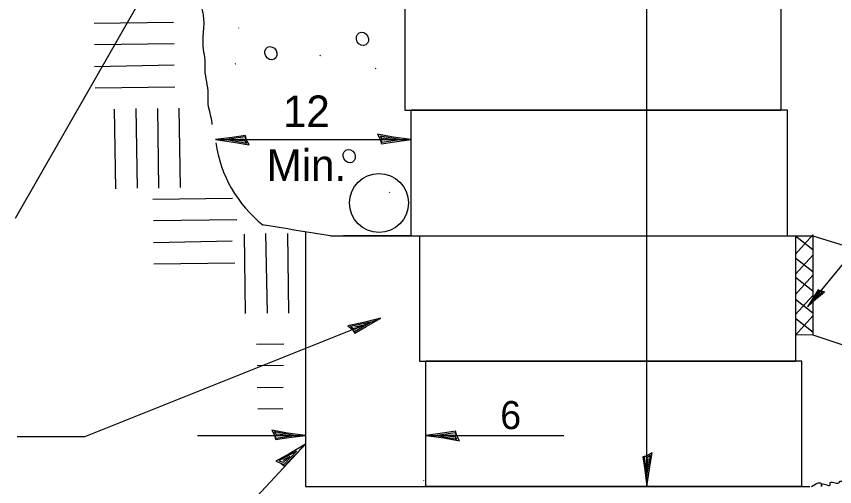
# Model space of a CAD drawing. Extents: x 0 to 2.83, y 0 to 1.83.
# Drawn here: x 1.2092 to 1.5125, y 0.3155 to 0.4899 of the extents above; entities that cross this region are included whole.
import ezdxf

# ---------------------------------------------------------------- set-up
doc = ezdxf.new("R2010")
doc.units = 0
for name, color, linetype in [('RD_Pr_Roadway_Dimensions', 7, 'Continuous'), ('RD_Pr_Roadway_Notes', 7, 'Continuous'), ('SH_General_Details', 7, 'Continuous')]:
    doc.layers.add(name, color=color, linetype=linetype)

msp = doc.modelspace()

# ---------------------------------------------------------------- linework, layer by layer
at = {"layer": 'RD_Pr_Roadway_Dimensions'}
for p, q in [((1.442890018926619, 0.3155067977306749), (1.442890018926619, 0.6877484644052888)), ((1.2829500189088865, 0.44420679773887056), (1.3555583522581145, 0.44420679773887056)), ((1.276250018901436, 0.33448179773440023), (1.3163550189205095, 0.33448179773440023)), ((1.3609050189123137, 0.33448179773440023), (1.4121459121965452, 0.33448179773440023))]:
    msp.add_line(p, q, dxfattribs=at)
for points in [[(1.3440800189041182, 0.44437346440528885), (1.3444650189348146, 0.4426617977415528), (1.3493183522485777, 0.44339846440156355), (1.3555583522581145, 0.44420679773887056), (1.3488950189218505, 0.44512179774021166), (1.3430583522581145, 0.44614679773648636), (1.3440800189041182, 0.44437346440528885), (1.3445933522649691, 0.44324179774498), (1.3513650189109727, 0.4442167977293338), (1.3439633522697374, 0.44551679774125474), (1.34505501892796, 0.44405846440767305), (1.3481650189027772, 0.4442567977306749), (1.3451733522676512, 0.44470846440394773)], [(1.3048766856060012, 0.3346484644015636), (1.3052616855964645, 0.3329367977378275), (1.3101150189109727, 0.3336734643970932), (1.3163550189205095, 0.33448179773440023), (1.3096916855835006, 0.3353967977364864), (1.3038550189205096, 0.336421797732016), (1.3048766856060012, 0.3346484644015636), (1.305390018926619, 0.33351679774125476), (1.3121616855726228, 0.33449179774498006), (1.3047600189313873, 0.3357917977367844), (1.305851685590355, 0.3343334644039478), (1.3089616856046602, 0.33453179774632114), (1.3059700189300463, 0.3349834643994774)], [(1.4430566855930373, 0.3269834643994774), (1.4413450189300463, 0.3265984644090142), (1.4420816855691954, 0.32174679774021164), (1.442890018926619, 0.3155067977306749), (1.44380501892796, 0.3221684644018616), (1.444830018904118, 0.3280067977306749), (1.4430566855930373, 0.3269834643994774), (1.4419250189327284, 0.326471797743937), (1.4429000189170822, 0.31969846441348454), (1.4442000189088866, 0.3271017977391686), (1.44274168557605, 0.32600846439575215), (1.4429400189184234, 0.3228984644015636), (1.4433916855916962, 0.32589179774125476)]]:
    msp.add_lwpolyline(points, dxfattribs=at)
at = {"layer": 'RD_Pr_Roadway_Notes'}
for p, q in [((1.2088083522581146, 0.4150401310717072), (1.2835050189361557, 0.5455451310669388)), ((1.5339416855835004, 0.42063179773067494), (1.5024666855998918, 0.3821651310717072)), ((1.2343416855998919, 0.33392846441244145), (1.3443250189088867, 0.3780034644005205)), ((1.2343416855998919, 0.33392846441244145), (1.2095116855964645, 0.33392846441244145)), ((1.2547350189157411, 0.26539179774125476), (1.3163550189205095, 0.3312034644087161))]:
    msp.add_line(p, q, dxfattribs=at)
for points in [[(1.5073966855869279, 0.38802013107140915), (1.5063500189252779, 0.3885401310717072), (1.504688352253346, 0.3857284644042458), (1.5024666855998918, 0.3821651310717072), (1.505750018901436, 0.3852151310642566), (1.50874168557605, 0.38779846439709326), (1.5073966855869279, 0.38802013107140915), (1.5065966855951234, 0.3882284644042458), (1.5042416855760499, 0.38432846440871615), (1.5080333522424683, 0.3875984644090142), (1.5068216855787322, 0.3876484644015636), (1.5056133522458954, 0.38595679773887054), (1.5071083522506639, 0.38730679774259585)], [(1.3336083522506639, 0.3738901310761775), (1.3346033522554324, 0.3724434643981363), (1.3388333522342726, 0.37493346440767306), (1.3443250189088867, 0.3780034644005205), (1.3378000189327284, 0.3763751310703661), (1.332000018901436, 0.3751551310618724), (1.3336083522506639, 0.3738901310761775), (1.3345050189361558, 0.3730284643967952), (1.34043001892796, 0.37645346440871613), (1.3330750189088867, 0.37490679774632113), (1.334631685601233, 0.373960131069025), (1.3374450189136549, 0.3753001310621704), (1.3344983522363587, 0.3746067977344002)], [(1.3072216855951235, 0.3242234644090142), (1.3085883522697375, 0.3231317977306749), (1.3119300189279601, 0.3267117977341022), (1.3163550189205095, 0.3312034644087161), (1.310546685602574, 0.32780346441244146), (1.3053166855835006, 0.32499513107513445), (1.3072216855951235, 0.3242234644090142), (1.3083300189041183, 0.3236651310717072), (1.3130383522376998, 0.32862013107513444), (1.3064166855678543, 0.32504513106693883), (1.3081883522533462, 0.3245867977341022), (1.3105133522615418, 0.3266651310717072), (1.3078800189361557, 0.3251651310717072)]]:
    msp.add_lwpolyline(points, dxfattribs=at)
at = {"layer": 'SH_General_Details'}
for p, q in [((1.353196685578732, 0.5016234644052888), (1.353196685578732, 0.45510346440424576)), ((1.492600018925278, 0.5016234644052888), (1.492600018925278, 0.45510346440424576)), ((1.2379550189041182, 0.48737346440528884), (1.2674550189041183, 0.48777013107140915)), ((1.2914666855998918, 0.4854784644042458), (1.2916750189327284, 0.48566513107170717)), ((1.2381550189123138, 0.4794451310632135), (1.267655018912314, 0.47985346440424576)), ((1.3217050189041182, 0.4752901310717072), (1.3219050189123138, 0.4754867977296318)), ((1.2381550189123138, 0.4713401310642566), (1.267655018912314, 0.4719234643970932)), ((1.29025835226631, 0.47222846440424576), (1.2904666855998919, 0.4724151310717072)), ((1.3423083522581145, 0.47054013107170717), (1.3424966855712817, 0.47073679772963184)), ((1.2383633522458954, 0.4634151310717072), (1.267850018925278, 0.4638117977378275)), ((1.245475018925278, 0.45548679772963185), (1.2458716855712817, 0.4259867977296318)), ((1.2533916855916962, 0.45568679773782744), (1.2539883522458954, 0.4261951310632135)), ((1.2615083522663102, 0.45568679773782744), (1.2619050189123138, 0.4261951310632135)), ((1.2694333522581145, 0.45589513107140917), (1.269821685578732, 0.4263817977306749)), ((1.353196685578732, 0.45510346440424576), (1.492600018925278, 0.45510346440424576)), ((1.4949666855998918, 0.45510346440424576), (1.3555583522581145, 0.45510346440424576)), ((1.3555583522581145, 0.40857013106321355), (1.3555583522581145, 0.45510346440424576)), ((1.4949666855998918, 0.40857013106321355), (1.4949666855998918, 0.45510346440424576)), ((1.3555583522581145, 0.41351513107617754), (1.3555583522581145, 0.44420679773887056)), ((1.3101133522458956, 0.4321117977296318), (1.310321685578732, 0.43232013106321354)), ((1.3474466855787322, 0.4246034644042458), (1.3476333522663102, 0.42479846439709323)), ((1.2597666855916962, 0.42205679774259586), (1.2892750189170823, 0.4224534644087161)), ((1.2599750189252779, 0.41414013107617753), (1.2909466855787322, 0.4145617977378275)), ((1.3163550189205095, 0.4100901310642566), (1.3163550189205095, 0.3155067977306749)), ((1.2599750189252779, 0.4060284643967952), (1.2892166855998919, 0.40661179772963185)), ((1.2935833522342726, 0.40916179774155276), (1.2939800189205095, 0.3796617977415528)), ((1.301500018901436, 0.4093617977296318), (1.3020966855951235, 0.37987013107513445)), ((1.30961668557605, 0.4093617977296318), (1.3100133522615418, 0.37987013107513445)), ((1.3255900189348147, 0.40857013106321355), (1.3585383522377, 0.40857013106321355)), ((1.3555583522581145, 0.40857013106321355), (1.3304783522554322, 0.4085334644113984)), ((1.3553383522697373, 0.40857013106321355), (1.5044183522724195, 0.40857013106321355)), ((1.355766685591696, 0.40857013106321355), (1.3555583522581145, 0.40857013106321355)), ((1.3585383522377, 0.40857013106321355), (1.3585383522377, 0.3620401310717072)), ((1.5044133522377, 0.4088651310799028), (1.4979333522581144, 0.4017317977344002)), ((1.4979333522581144, 0.40857013106321355), (1.4979333522581144, 0.3620401310717072)), ((1.4979333522581144, 0.40857013106321355), (1.5044133522377, 0.40349846440528886)), ((1.5044133522377, 0.4088651310799028), (1.5044133522377, 0.37178179774632114)), ((1.5044133522377, 0.40136513107990285), (1.49799168557605, 0.3942951310669388)), ((1.260171685602574, 0.39811179772963184), (1.2901666855678544, 0.39850679773067493)), ((1.4982133522697374, 0.4001567977463211), (1.5044133522377, 0.3953034644124414)), ((1.4979333522581144, 0.3931234644052889), (1.5044133522377, 0.38805346441244143)), ((1.5044133522377, 0.39386513107990284), (1.49799168557605, 0.3867951310669388)), ((1.5044133522377, 0.38636513107990283), (1.49799168557605, 0.3792951310669388)), ((1.4979333522581144, 0.38498679772963185), (1.5044133522377, 0.3799151310717072)), ((1.5044133522377, 0.37886513107990283), (1.4979333522581144, 0.37173179773440024)), ((1.4980716855787322, 0.37781513106798187), (1.5045500189327283, 0.37274513107513446)), ((1.5044133522377, 0.37178179774632114), (1.4979333522581144, 0.37173179773440024)), ((1.5044133522377, 0.37178179774632114), (1.5670200189218506, 0.35091346440662996)), ((1.298225018925278, 0.36829513106693884), (1.3083383522697374, 0.3684284644124414)), ((1.298225018925278, 0.36829513106693884), (1.3083383522697374, 0.3684284644124414)), ((1.3585383522377, 0.3620401310717072), (1.4979333522581144, 0.3620401310717072)), ((1.3609050189123137, 0.3155067977306749), (1.3609050189123137, 0.3620401310717072)), ((1.5003216855787322, 0.3620401310717072), (1.3609050189123137, 0.3620401310717072)), ((1.5003216855787322, 0.3155067977306749), (1.5003216855787322, 0.3620401310717072)), ((1.2984250189327284, 0.3603651310799028), (1.3082083522342727, 0.3605034644005205)), ((1.2984250189327284, 0.3522534644005205), (1.3080750189088866, 0.3524484644134845)), ((1.29863335226631, 0.3443367977341022), (1.3079416855835004, 0.34446513106425664)), ((1.3163550189205095, 0.3155067977306749), (1.4346050189205095, 0.3155067977306749)), ((1.3600966855951235, 0.3179484644134845), (1.3600966855951235, 0.31780346441244145)), ((1.5003216855787322, 0.3155067977306749), (1.3609050189123137, 0.3155067977306749)), ((1.3638716855712816, 0.3155067977306749), (1.5032883522376999, 0.3155067977306749))]:
    msp.add_line(p, q, dxfattribs=at)
for points in [[(1.2944266855978057, 0.44403846440663), (1.2940416855678543, 0.44575179773544327), (1.2891900189184233, 0.44501346441110035), (1.2829500189088865, 0.44420679773887056), (1.2896116855808184, 0.4432917977367844), (1.2954500189088867, 0.4422667977412547), (1.2944266855978057, 0.44403846440663), (1.293915018902777, 0.44517179773201604), (1.2871416855916962, 0.44419679772829074), (1.2945450189374967, 0.4428967977364864), (1.2934516855739637, 0.4443534644042458), (1.290341685599892, 0.4441567977463211), (1.293335018939583, 0.4437034644087161)], [(1.5044133522377, 0.40857013106321355), (1.5192383522458954, 0.40393179774259586)], [(1.372381685601233, 0.3343134644029047), (1.3719966855712815, 0.336026797731718), (1.3671450189218506, 0.33528846440662996), (1.3609050189123137, 0.33448179773440023), (1.3675666855835005, 0.3335667977330591), (1.373405018912314, 0.3325417977367844), (1.372381685601233, 0.3343134644029047), (1.3718700189062043, 0.3354467977282907), (1.3650966855951234, 0.334471797743937), (1.372500018901436, 0.33317179773201605), (1.371406685577391, 0.3346284644005205), (1.368296685602574, 0.33443179774259585), (1.371290018902777, 0.3339784644042458)]]:
    msp.add_lwpolyline(points, dxfattribs=at)
msp.add_circle((1.3435898545049711, 0.4207038350698854), 0.010922930264153275, dxfattribs=at)
for centre, radius, start, end in [((1.3300362955995484, 0.4496759309766199), 0.04740311930984005, 188.0751, 231.61475555555555), ((2.53061012425652, 7.7594074110386275), 7.448951410618355, 260.49313333333333, 260.69032500000003)]:
    msp.add_arc(centre, radius, start, end, dxfattribs=at)
for centre in [(1.33744047950363, 0.48156216839899674), (1.3035133961700485, 0.47620279339899674), (1.3325531878337844, 0.43804800174584047)]:
    msp.add_ellipse(centre, major_axis=(0.0012314607306150858, -0.0022202690921416567), ratio=0.8585672608187614, dxfattribs=at)
for points in [[(1.2754966855712815, 0.5278451310788598), (1.275821685578732, 0.5260817977388705), (1.275821685578732, 0.5223317977388705), (1.2764250189327284, 0.5197484644052889), (1.2764250189327284, 0.5171734643970932), (1.2770300189123138, 0.5140201310714092), (1.2770300189123138, 0.5108317977388706), (1.2770300189123138, 0.5068734644052889), (1.2778000189327285, 0.5025284643967952), (1.2778000189327285, 0.49362346440528887), (1.2784133522377, 0.4904451310632135), (1.2784133522377, 0.47758179773887055), (1.27900835226631, 0.4738201310632135), (1.27900835226631, 0.47004846439709325), (1.2801833522581145, 0.46114513107140914), (1.2801833522581145, 0.45737346440528887), (1.2815716855787322, 0.4502484644052889), (1.2815716855787322, 0.4497451310751345)], [(1.5038833522663102, 0.3155067977306749), (1.507655018912314, 0.3161117977296318), (1.507655018912314, 0.3155067977306749), (1.507655018912314, 0.3161117977296318), (1.5108216855787322, 0.3161117977296318), (1.5108216855787322, 0.3169151310717072), (1.5139883522458955, 0.3169151310717072), (1.5145716855787321, 0.3174984644052889), (1.5165583522581145, 0.3174984644052889), (1.5165583522581145, 0.3180901310642566), (1.5191333522663102, 0.3174984644052889), (1.5191333522663102, 0.3180901310642566), (1.5191333522663102, 0.3174984644052889), (1.5197166855998918, 0.3180901310642566), (1.53813335226631, 0.3180901310642566), (1.53813335226631, 0.3174984644052889), (1.540725018925278, 0.3174984644052889), (1.5413083522581146, 0.3169151310717072), (1.542696685578732, 0.3169151310717072), (1.5432883522377, 0.3161117977296318), (1.54388335226631, 0.3161117977296318), (1.545266685591696, 0.31492346439709323), (1.5458500189252777, 0.31492346439709323), (1.5458500189252777, 0.31433179773887054), (1.5470500189327285, 0.3123534644042458), (1.5470500189327285, 0.30977013107140916), (1.5478416855998918, 0.3085901310642566), (1.5484333522581144, 0.3085901310642566), (1.5484333522581144, 0.30719513106321356), (1.5478416855998918, 0.3066117977296318), (1.5478416855998918, 0.3054234643970932), (1.5470500189327285, 0.3054234643970932), (1.5470500189327285, 0.3040284643967952), (1.5464550189041182, 0.3034451310632135), (1.5464550189041182, 0.30224846440528885), (1.5458500189252777, 0.3014651310642566), (1.5458500189252777, 0.2988734644052889), (1.5458500189252777, 0.2982901310717072), (1.5458500189252777, 0.2988734644052889)]]:
    msp.add_spline(points, degree=3, dxfattribs=at)

# ---------------------------------------------------------------- texts
at = {"layer": 'RD_Pr_Roadway_Dimensions'}
for s, height, p in [('12', 0.011666669999999999, (1.307986728841951, 0.4488745206591989)), ('Min.', 0.011666669999999999, (1.3019355330074476, 0.42887451732655424)), ('6', 0.01041668, (1.3885268819849097, 0.33683620065649406))]:
    msp.add_text(s, height=height, dxfattribs=at).set_placement(p)

doc.saveas('drawing.dxf')
